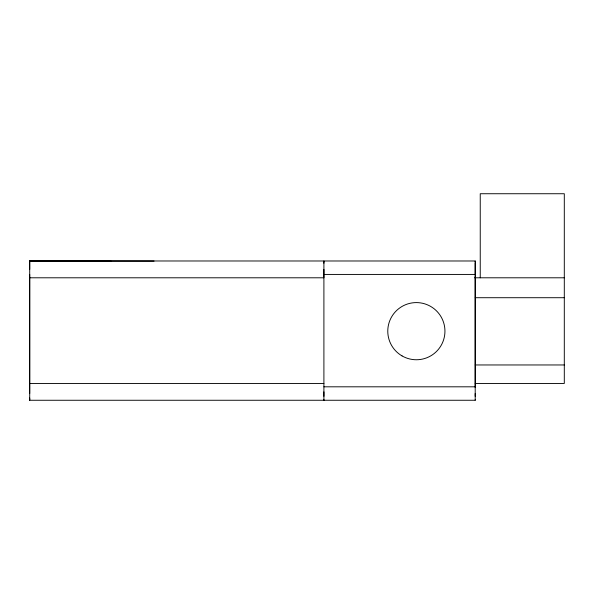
<?xml version="1.0" encoding="UTF-8"?>
<svg xmlns="http://www.w3.org/2000/svg" width="594" height="594" viewBox="0 0 594 594"><rect width="100%" height="100%" fill="white"/><g stroke="black" fill="none" stroke-linecap="round" stroke-linejoin="round"><path stroke-width="0.89" d="M475.2 393.525L475.207 400.259L29.707 400.267L29.707 260.981L475.207 260.989L475.2 261.442M29.707 399.807L29.715 398.01M323.908 391.854L323.908 400.259L323.908 399.688M323.908 269.386L323.908 277.792L29.715 277.792M475.2 386.649L475.2 275.661M475.207 260.989L475.2 274.435L323.908 274.428M29.707 400.267L29.707 399.688M474.68 277.792L564.3 277.792M475.237 297.713L564.3 297.713M475.237 364.961L564.3 364.961M29.715 383.449L323.908 383.449M475.215 383.449L564.3 383.449L564.3 193.733L480.242 193.733L480.242 277.792M323.908 386.813L475.207 386.813L475.2 387.54M154.076 261.063L29.707 260.981L29.715 269.386M110.87 261.063L29.707 260.981L87.014 261.063M475.207 400.259L475.2 399.792M323.901 263.231L323.901 260.981L323.908 396.324M475.207 262.786L475.207 396.317M29.707 274.428L29.715 393.54M402.071 355.925A28.579 28.579 0 0 0 444.943 331.17A28.579 28.579 0 0 0 402.071 306.422A28.579 28.579 0 0 0 402.071 355.925"/></g></svg>
